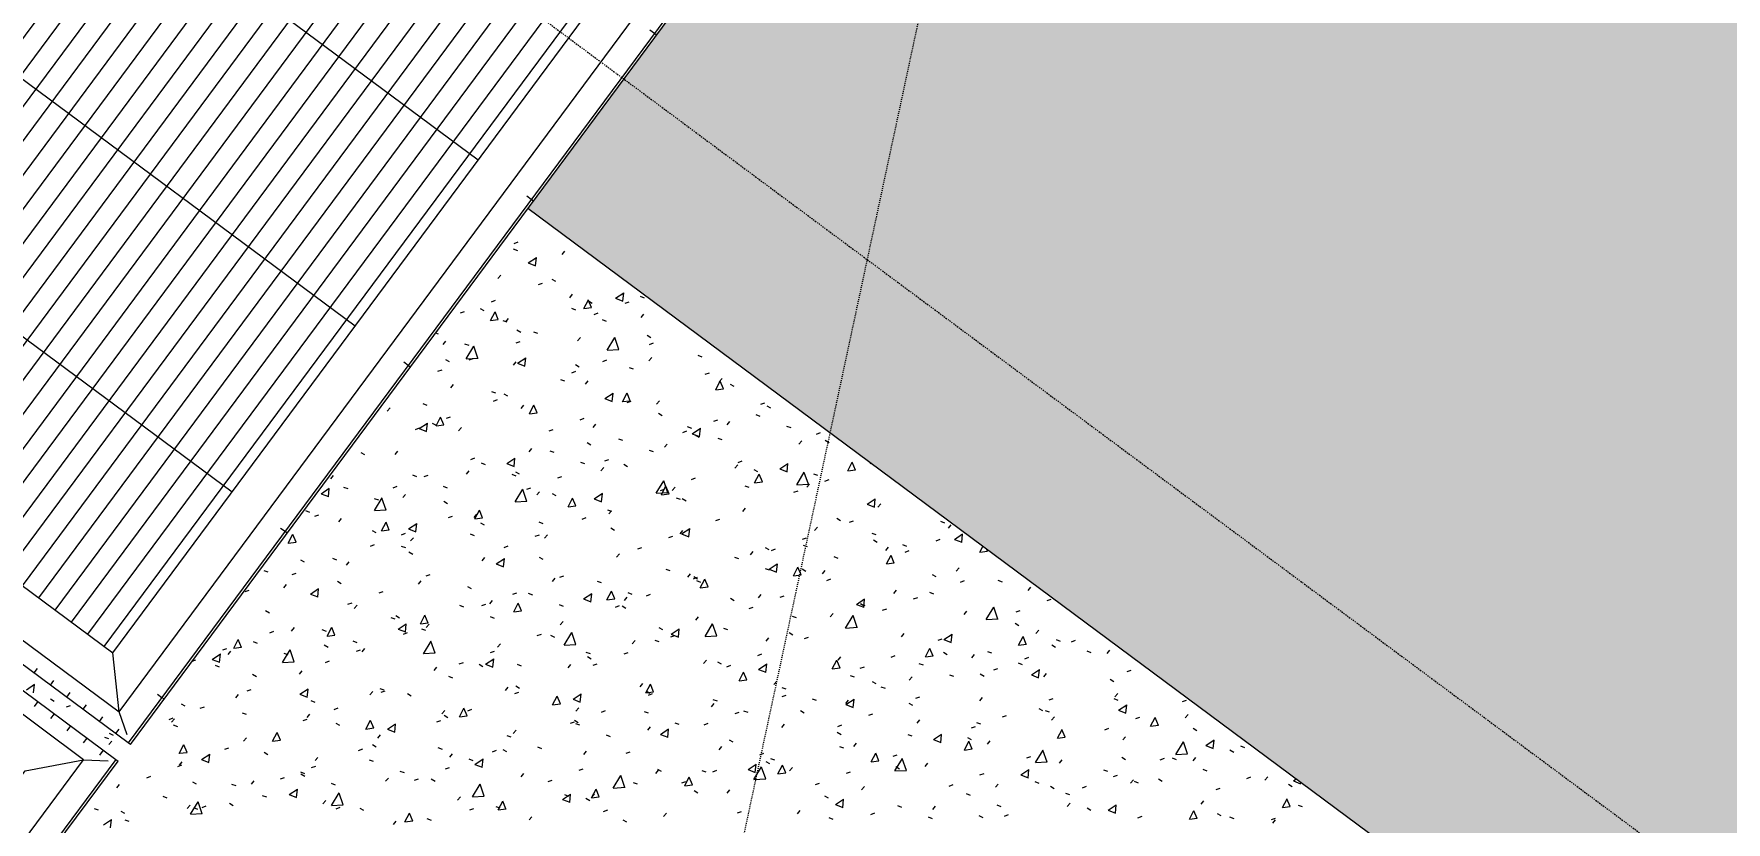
# Model space of a CAD drawing. Header units: centimetres. Extents: x -4512 to 25286, y -2765 to 13485.
# Drawn here: x 21357.7 to 21521.5, y 11044.1 to 11120.4 of the extents above; entities that cross this region are included whole.
import ezdxf

# ---------------------------------------------------------------- set-up
doc = ezdxf.new("R2010")
doc.units = ezdxf.units.CM
doc.linetypes.add('DB_Strichpunkt', pattern=[0.28, 0.15, -0.065, 0, -0.065])
doc.linetypes.add('Verdeckt 0_5', pattern=[0.10584, 0.05292, -0.05292])
for name, color, linetype, lineweight in [('A-ANNO-DIMS', 7, 'Continuous', 5), ('A-ANNO-DIMS-50', 7, 'Continuous', 5), ('A-FLOR', 7, 'Continuous', 9), ('A-FLOR-PATT', 7, 'Continuous', 9), ('Q-SPCQ', 7, 'Continuous', 9), ('S-GRID', 7, 'Continuous', 5)]:
    doc.layers.add(name, color=color, linetype=linetype, lineweight=lineweight)
doc.layers.add('A-DETL', color=251, linetype='Continuous', lineweight=9, true_color=0x4f4f4f)
doc.styles.add('Arial Unicode MS_3', font='ARIALUNI.ttf', dxfattribs={"width": 0.8, "height": 9})
doc.dimstyles.new('M_1_100', dxfattribs={"dimscale": 30.48, "dimtxt": 9.052604, "dimasz": 0.098425, "dimexe": 0.246063, "dimexo": 0.0625, "dimgap": 0.032808, "dimtad": 1, "dimdec": 1, "dimrnd": 0.5, "dimdsep": 46, "dimtxsty": 'Arial Unicode MS_3', "dimblk1": 'OBLIQUE', "dimblk2": 'OBLIQUE', "dimsah": 1, "dimcen": 0.09, "dimazin": 0, "dimtfac": 1, "dimtdec": 4, "dimtix": 1, "dimtmove": 0, "dimatfit": 3, "dimfxl": 0.246063, "dimfxlon": 1, "dimtvp": 1, "dimtolj": 1, "dimtzin": 0, "dimlwd": 13, "dimlwe": 13, "dimarcsym": 2})

# ---------------------------------------------------------------- blocks, each defined once
blk = doc.blocks.new('HNP_M5_Solarpaneel_parametrisch ohne Füße - HNP_Solarpaneel_1134x1762-7903408-DD - FOK AF 300')
at = {"layer": 'Q-SPCQ', "lineweight": 5, "true_color": 0xe0e0e0}
h = blk.add_hatch(dxfattribs=at)
h.set_pattern_fill('FP_2', color=254, style=0, pattern_type=2)
h.set_pattern_definition([(180, (88.1, 113.27), (0, -0.3473), []), (270, (88.1, 113.27), (20, 1e-15), [])])
h.paths.add_polyline_path([(176.2, 113.4), (0, 113.4), (0.03, 113.14), (176.2, 113.14)])
h = blk.add_hatch(dxfattribs=at)
h.set_pattern_fill('FP_3', color=254, style=0, pattern_type=2)
h.set_pattern_definition([(0, (88.1, 56.44), (0, 1.97), []), (90, (88.1, 56.44), (-20, 1e-15), [])])
h.paths.add_polyline_path([(176.2, 113.14), (0, 113.14), (0, -0.26), (176.2, -0.26), (176.2, 112.6)])
h.paths.add_polyline_path([(175.65, 112.6), (175.65, 0.28), (0.55, 0.28), (0.59, 112.6), (175.12, 112.6)])
h.paths.add_polyline_path([(170.09, 106.75), (6.11, 106.75), (6.11, 5.39), (170.09, 5.39), (170.09, 102.11)])
at = {"layer": 'Q-SPCQ', "lineweight": 5}
for p, q in [((176.2, 113.4), (0, 113.4)), ((0, 113.14), (0, 113.4)), ((176.2, 113.4), (0, 113.4)), ((0, -0.26), (0, 113.14)), ((0, 113.14), (176.2, 113.14)), ((176.2, 113.4), (176.2, 113.14)), ((176.2, 113.14), (176.2, -0.26)), ((1.88, 110.65), (0.55, 112.6)), ((175.65, 112.6), (174.32, 110.65)), ((6.11, 106.75), (1.88, 110.65)), ((1.88, 110.65), (1.88, 0.96)), ((174.32, 110.65), (1.88, 110.65)), ((174.32, 110.65), (170.09, 106.75)), ((174.32, 0.96), (174.32, 110.65)), ((170.09, 106.75), (6.11, 106.75)), ((170.09, 5.39), (170.09, 106.75))]:
    blk.add_line(p, q, dxfattribs=at)
blk = doc.blocks.new('FP_53-DD - FOK AF 300')
at = {"layer": 'A-FLOR-PATT', "color": 8, "lineweight": 5, "true_color": 0x787878}
for p, q in [((34727.52, 11099.55), (34727.91, 11099.4)), ((34727.59, 11100.09), (34727.99, 11100.23)), ((34732.24, 11099.02), (34732.5, 11099.34)), ((34728.96, 11098.2), (34729.75, 11098.73)), ((34728.96, 11098.2), (34729.67, 11097.92)), ((34729.67, 11097.91), (34729.75, 11098.72)), ((34726.03, 11096.68), (34726.3, 11097)), ((34729.95, 11096.1), (34730.35, 11096.24)), ((34731.25, 11096.63), (34731.61, 11096.42)), ((34725.41, 11094.45), (34725.81, 11094.59)), ((34732.99, 11094.83), (34733.26, 11095.16)), ((34734.34, 11093.78), (34734.78, 11094.63)), ((34734.34, 11093.78), (34735.09, 11093.88)), ((34735.09, 11093.87), (34734.77, 11094.62)), ((34734.8, 11094.54), (34735.16, 11094.32)), ((34737.42, 11094.8), (34738.21, 11095.32)), ((34737.42, 11094.8), (34738.13, 11094.51)), ((34738.13, 11094.5), (34738.21, 11095.31)), ((34738.35, 11094.3), (34738.74, 11094.44)), ((34739.8, 11094.98), (34740.19, 11094.83)), ((34722.41, 11093.36), (34722.8, 11093.5)), ((34724.32, 11093.8), (34724.68, 11093.58)), ((34725.31, 11092.62), (34725.75, 11093.47)), ((34725.31, 11092.62), (34726.06, 11092.72)), ((34726.06, 11092.71), (34725.75, 11093.46)), ((34726.5, 11092.64), (34726.89, 11092.5)), ((34726.78, 11092.49), (34727.05, 11092.81)), ((34733.15, 11093.81), (34733.54, 11093.67)), ((34735.35, 11093.21), (34735.74, 11093.36)), ((34736.11, 11092.71), (34736.51, 11092.56)), ((34739.89, 11092.92), (34740.15, 11093.24)), ((34719.99, 11091.42), (34720.24, 11091.33)), ((34720.17, 11091.6), (34720.18, 11091.68)), ((34720.72, 11090.32), (34720.99, 11090.64)), ((34727.78, 11090.46), (34728.17, 11090.6)), ((34727.87, 11091.71), (34728.24, 11091.49)), ((34729.46, 11091.54), (34729.86, 11091.39)), ((34733.74, 11090.65), (34734.01, 11090.97)), ((34736.6, 11089.76), (34737.34, 11090.99)), ((34737.73, 11089.82), (34737.33, 11090.97)), ((34740.46, 11091.2), (34740.82, 11090.99)), ((34722.81, 11090.37), (34723.2, 11090.23)), ((34722.97, 11088.93), (34723.71, 11090.16)), ((34722.97, 11088.93), (34724.11, 11089)), ((34723.24, 11088.81), (34723.63, 11088.95)), ((34724.1, 11088.99), (34723.71, 11090.14)), ((34727.92, 11088.49), (34728.72, 11089.02)), ((34728.63, 11088.2), (34728.72, 11089.01)), ((34736.6, 11089.76), (34737.73, 11089.83)), ((34740.64, 11088.73), (34740.91, 11089.05)), ((34740.71, 11090.32), (34741.1, 11090.46)), ((34745.37, 11089.26), (34745.76, 11089.11)), ((34720.23, 11087.72), (34720.63, 11087.86)), ((34720.95, 11088.87), (34721.31, 11088.66)), ((34727.53, 11088.3), (34727.8, 11088.62)), ((34727.92, 11088.49), (34728.63, 11088.21)), ((34733.17, 11087.58), (34733.56, 11087.72)), ((34733.54, 11088.38), (34733.9, 11088.16)), ((34736.17, 11088.67), (34736.56, 11088.81)), ((34738.72, 11088.09), (34739.11, 11087.95)), ((34746.1, 11087.43), (34746.49, 11087.57)), ((34721.47, 11086.13), (34721.74, 11086.45)), ((34725.42, 11085.76), (34725.81, 11085.62)), ((34732.07, 11086.93), (34732.46, 11086.78)), ((34734.49, 11086.46), (34734.76, 11086.78)), ((34747.11, 11085.93), (34747.55, 11086.78)), ((34747.11, 11085.93), (34747.86, 11086.03)), ((34747.45, 11086.71), (34747.72, 11087.03)), ((34747.86, 11086.02), (34747.55, 11086.77)), ((34748.5, 11086.47), (34748.86, 11086.26)), ((34715.32, 11083.86), (34715.59, 11084.18)), ((34718.77, 11084.59), (34719.16, 11084.45)), ((34725.6, 11084.83), (34725.99, 11084.97)), ((34726.61, 11085.54), (34726.97, 11085.33)), ((34728.29, 11084.12), (34728.55, 11084.44)), ((34729.07, 11083.61), (34729.51, 11084.46)), ((34729.82, 11083.7), (34729.5, 11084.45)), ((34736.38, 11085.09), (34737.18, 11085.61)), ((34736.38, 11085.09), (34737.09, 11084.8)), ((34737.09, 11084.79), (34737.18, 11085.6)), ((34738.09, 11084.77), (34738.53, 11085.62)), ((34738.09, 11084.78), (34738.84, 11084.87)), ((34738.84, 11084.86), (34738.53, 11085.61)), ((34738.53, 11084.68), (34738.92, 11084.83)), ((34741.39, 11084.54), (34741.66, 11084.87)), ((34751.46, 11084.53), (34751.85, 11084.67)), ((34752.05, 11084.38), (34752.41, 11084.17)), ((34718.42, 11082.18), (34719.22, 11082.71)), ((34719.13, 11081.89), (34719.22, 11082.7)), ((34719.68, 11082.71), (34720.04, 11082.5)), ((34720.04, 11082.45), (34720.48, 11083.29)), ((34720.04, 11082.45), (34720.79, 11082.54)), ((34720.79, 11082.53), (34720.48, 11083.28)), ((34721.06, 11083.18), (34721.45, 11083.32)), ((34729.07, 11083.61), (34729.82, 11083.71)), ((34733.99, 11083.03), (34734.39, 11083.18)), ((34735.25, 11082.28), (34735.52, 11082.6)), ((34741.57, 11083.65), (34741.93, 11083.44)), ((34746.92, 11082.89), (34747.32, 11083.03)), ((34748.21, 11082.52), (34748.47, 11082.85)), ((34751, 11083.52), (34751.39, 11083.37)), ((34753.97, 11082.41), (34754.36, 11082.27)), ((34718.06, 11082.08), (34718.45, 11082.23)), ((34718.42, 11082.18), (34719.13, 11081.9)), ((34722.22, 11081.95), (34722.49, 11082.27)), ((34730.99, 11081.94), (34731.39, 11082.09)), ((34734.65, 11080.82), (34735.01, 11080.61)), ((34737.71, 11081.19), (34738.1, 11081.05)), ((34743.93, 11081.8), (34744.32, 11081.94)), ((34744.35, 11082.36), (34744.75, 11082.21)), ((34744.84, 11081.68), (34745.64, 11082.21)), ((34744.84, 11081.68), (34745.55, 11081.4)), ((34745.13, 11081.56), (34745.49, 11081.35)), ((34745.55, 11081.39), (34745.64, 11082.2)), ((34747.32, 11081.25), (34747.71, 11081.11)), ((34755.16, 11080.68), (34755.43, 11081)), ((34756.85, 11081.64), (34757.24, 11081.79)), ((34757.71, 11081.05), (34758.07, 11080.84)), ((34712.75, 11079.87), (34713.11, 11079.66)), ((34716.07, 11079.67), (34716.34, 11079.99)), ((34723.42, 11079.19), (34723.81, 11079.33)), ((34726.89, 11078.79), (34727.68, 11079.31)), ((34727.59, 11078.49), (34727.68, 11079.3)), ((34729.04, 11079.93), (34729.31, 11080.25)), ((34731.06, 11080.03), (34731.45, 11079.88)), ((34736.36, 11079.05), (34736.75, 11079.19)), ((34740.67, 11080.09), (34741.06, 11079.94)), ((34742.15, 11080.36), (34742.42, 11080.68)), ((34709.86, 11077.32), (34710.13, 11077.64)), ((34717.75, 11077.69), (34718.14, 11077.54)), ((34718.88, 11077.54), (34719.27, 11077.68)), ((34722.98, 11077.76), (34723.25, 11078.08)), ((34724.4, 11078.86), (34724.8, 11078.71)), ((34726.89, 11078.79), (34727.59, 11078.5)), ((34727.37, 11077.76), (34727.76, 11077.61)), ((34727.72, 11077.99), (34728.08, 11077.78)), ((34731.82, 11077.4), (34732.21, 11077.54)), ((34734.02, 11078.92), (34734.41, 11078.78)), ((34736, 11078.09), (34736.27, 11078.41)), ((34738.2, 11078.73), (34738.56, 11078.52)), ((34748.96, 11078.34), (34749.23, 11078.66)), ((34749.29, 11078.9), (34749.68, 11079.04)), ((34750.79, 11078.23), (34751.15, 11078.01)), ((34750.87, 11076.93), (34751.31, 11077.77)), ((34751.62, 11077.01), (34751.3, 11077.76)), ((34753.3, 11078.27), (34754.09, 11078.8)), ((34753.3, 11078.27), (34754.01, 11077.99)), ((34754.01, 11077.98), (34754.09, 11078.79)), ((34754.94, 11076.73), (34755.68, 11077.95)), ((34756.08, 11076.78), (34755.68, 11077.94)), ((34756.57, 11077.8), (34756.97, 11077.66)), ((34759.88, 11078.08), (34760.32, 11078.93)), ((34759.88, 11078.08), (34760.64, 11078.18)), ((34760.63, 11078.16), (34760.32, 11078.92)), ((34762.06, 11078.76), (34762.11, 11078.82)), ((34708.92, 11075.87), (34709.71, 11076.4)), ((34708.92, 11075.87), (34709.63, 11075.59)), ((34709.63, 11075.58), (34709.71, 11076.39)), ((34711.09, 11076.51), (34711.49, 11076.37)), ((34715.88, 11076.45), (34716.27, 11076.59)), ((34720.72, 11076.59), (34721.11, 11076.44)), ((34727.7, 11075.08), (34728.45, 11076.3)), ((34728.84, 11075.13), (34728.44, 11076.29)), ((34728.82, 11076.31), (34729.21, 11076.45)), ((34729.79, 11075.75), (34730.06, 11076.07)), ((34731.28, 11075.9), (34731.64, 11075.69)), ((34735.35, 11075.38), (34736.14, 11075.91)), ((34736.06, 11075.09), (34736.14, 11075.9)), ((34741.33, 11075.91), (34742.07, 11077.13)), ((34741.33, 11075.91), (34742.46, 11075.98)), ((34741.75, 11076.17), (34742.14, 11076.31)), ((34741.85, 11075.77), (34742.29, 11076.62)), ((34741.85, 11075.77), (34742.6, 11075.87)), ((34742.46, 11075.96), (34742.07, 11077.12)), ((34742.6, 11075.86), (34742.28, 11076.61)), ((34742.9, 11076.18), (34743.17, 11076.5)), ((34744.75, 11077.26), (34745.14, 11077.4)), ((34749.93, 11076.64), (34750.32, 11076.5)), ((34750.87, 11076.93), (34751.62, 11077.02)), ((34754.68, 11076.02), (34755.07, 11076.16)), ((34754.94, 11076.73), (34756.08, 11076.8)), ((34755.92, 11076.49), (34756.19, 11076.81)), ((34757.68, 11077.1), (34758.07, 11077.24)), ((34707.41, 11074.24), (34707.8, 11074.09)), ((34714.06, 11075.41), (34714.46, 11075.27)), ((34714.07, 11074.24), (34714.82, 11075.46)), ((34714.07, 11074.24), (34715.21, 11074.31)), ((34715.21, 11074.29), (34714.81, 11075.45)), ((34716.83, 11075.49), (34717.1, 11075.81)), ((34720.79, 11075.16), (34721.15, 11074.94)), ((34723.8, 11073.44), (34724.24, 11074.29)), ((34724.55, 11073.53), (34724.23, 11074.28)), ((34727.7, 11075.08), (34728.84, 11075.15)), ((34732.82, 11074.61), (34733.26, 11075.45)), ((34732.82, 11074.61), (34733.58, 11074.71)), ((34733.57, 11074.69), (34733.26, 11075.44)), ((34735.35, 11075.38), (34736.06, 11075.1)), ((34736.63, 11074.31), (34737.02, 11074.17)), ((34736.76, 11073.91), (34737.03, 11074.23)), ((34743.28, 11075.48), (34743.67, 11075.33)), ((34743.87, 11075.4), (34744.23, 11075.19)), ((34749.72, 11074.16), (34749.98, 11074.48)), ((34761.76, 11074.86), (34762.55, 11075.39)), ((34761.76, 11074.86), (34762.46, 11074.58)), ((34762.46, 11074.57), (34762.55, 11075.38)), ((34762.81, 11074.57), (34763.08, 11074.89)), ((34708.3, 11073.69), (34708.69, 11073.83)), ((34710.62, 11073.14), (34710.88, 11073.46)), ((34714.77, 11072.27), (34715.21, 11073.12)), ((34715.52, 11072.36), (34715.21, 11073.11)), ((34717.39, 11072.48), (34718.18, 11073)), ((34718.1, 11072.18), (34718.18, 11072.99)), ((34721.25, 11073.56), (34721.64, 11073.7)), ((34723.73, 11073.58), (34724, 11073.9)), ((34723.8, 11073.44), (34724.55, 11073.54)), ((34724.35, 11073.07), (34724.71, 11072.86)), ((34729.98, 11073.15), (34730.37, 11073)), ((34734.18, 11073.42), (34734.58, 11073.56)), ((34736.94, 11072.57), (34737.3, 11072.36)), ((34747.11, 11073.27), (34747.51, 11073.42)), ((34756.67, 11072.31), (34756.94, 11072.63)), ((34758.82, 11073.5), (34759.18, 11073.29)), ((34760.04, 11073.12), (34760.43, 11073.26)), ((34768.85, 11073.22), (34769.24, 11073.07)), ((34769.62, 11072.55), (34769.89, 11072.87)), ((34705.74, 11071.1), (34706.18, 11071.95)), ((34705.74, 11071.1), (34706.49, 11071.2)), ((34706.49, 11071.19), (34706.17, 11071.94)), ((34713.7, 11070.81), (34714.09, 11070.96)), ((34713.86, 11072.32), (34714.22, 11072.11)), ((34714.77, 11072.27), (34715.52, 11072.37)), ((34716.7, 11071.91), (34717.1, 11072.05)), ((34717.39, 11072.48), (34718.1, 11072.2)), ((34717.58, 11071.3), (34717.85, 11071.62)), ((34723.33, 11071.98), (34723.72, 11071.83)), ((34729.64, 11071.77), (34730.04, 11071.91)), ((34730.55, 11071.56), (34730.82, 11071.88)), ((34742.58, 11071.63), (34742.97, 11071.77)), ((34743.66, 11071.99), (34743.93, 11072.31)), ((34743.81, 11071.98), (34744.61, 11072.51)), ((34743.81, 11071.98), (34744.52, 11071.7)), ((34744.52, 11071.69), (34744.61, 11072.5)), ((34755.51, 11071.48), (34755.9, 11071.62)), ((34762.21, 11072.06), (34762.6, 11071.92)), ((34762.38, 11071.41), (34762.74, 11071.2)), ((34765.17, 11070.96), (34765.56, 11070.81)), ((34768.43, 11071.32), (34768.82, 11071.46)), ((34770.21, 11071.45), (34771, 11071.98)), ((34770.21, 11071.45), (34770.92, 11071.17)), ((34770.92, 11071.16), (34771, 11071.96)), ((34706.93, 11069.48), (34707.29, 11069.27)), ((34710.02, 11069.63), (34710.41, 11069.49)), ((34711.37, 11068.95), (34711.64, 11069.27)), ((34716.67, 11070.81), (34717.07, 11070.66)), ((34717.42, 11070.24), (34717.78, 11070.02)), ((34724.49, 11069.39), (34724.76, 11069.71)), ((34725.86, 11069.08), (34726.65, 11069.61)), ((34726.56, 11068.79), (34726.65, 11069.6)), ((34726.64, 11070.68), (34727.03, 11070.82)), ((34730.02, 11069.74), (34730.38, 11069.53)), ((34737.51, 11069.72), (34737.78, 11070.05)), ((34739.58, 11070.54), (34739.97, 11070.68)), ((34748.92, 11069.75), (34749.31, 11069.6)), ((34750.47, 11069.97), (34750.74, 11070.29)), ((34751.9, 11070.68), (34752.26, 11070.46)), ((34752.51, 11070.39), (34752.9, 11070.53)), ((34755.56, 11070.91), (34755.95, 11070.76)), ((34758.53, 11069.8), (34758.92, 11069.65)), ((34763.57, 11070.39), (34763.84, 11070.71)), ((34763.64, 11069.08), (34764.08, 11069.92)), ((34764.39, 11069.16), (34764.08, 11069.91)), ((34765.43, 11070.23), (34765.82, 11070.37)), ((34772.66, 11070.22), (34772.94, 11070.78)), ((34772.66, 11070.23), (34773.41, 11070.32)), ((34773.4, 11070.31), (34773.33, 11070.49)), ((34703.36, 11068.46), (34703.75, 11068.31)), ((34706.12, 11068.05), (34706.52, 11068.2)), ((34719.07, 11067.93), (34719.46, 11068.07)), ((34725.86, 11069.08), (34726.56, 11068.8)), ((34731.31, 11067.38), (34731.57, 11067.7)), ((34732.01, 11067.79), (34732.4, 11067.93)), ((34742.27, 11068.58), (34742.66, 11068.44)), ((34744.41, 11067.81), (34744.68, 11068.13)), ((34744.94, 11067.65), (34745.33, 11067.79)), ((34744.98, 11067.85), (34745.34, 11067.64)), ((34751.88, 11068.64), (34752.28, 11068.5)), ((34752.27, 11068.58), (34753.06, 11069.1)), ((34752.27, 11068.58), (34752.98, 11068.29)), ((34752.98, 11068.28), (34753.07, 11069.09)), ((34754.63, 11067.92), (34755.06, 11068.77)), ((34754.63, 11067.93), (34755.38, 11068.02)), ((34755.38, 11068.01), (34755.06, 11068.76)), ((34755.46, 11068.59), (34755.82, 11068.38)), ((34757.43, 11068.13), (34757.7, 11068.45)), ((34757.87, 11067.49), (34758.26, 11067.64)), ((34763.64, 11069.08), (34764.39, 11069.17)), ((34768.04, 11068.07), (34768.4, 11067.86)), ((34770.38, 11068.37), (34770.65, 11068.69)), ((34701.58, 11066.4), (34701.97, 11066.54)), ((34705.3, 11066.78), (34705.57, 11067.1)), ((34707.89, 11066.17), (34708.68, 11066.69)), ((34707.89, 11066.17), (34708.59, 11065.89)), ((34708.59, 11065.87), (34708.68, 11066.68)), ((34710.49, 11067.4), (34710.85, 11067.19)), ((34714.53, 11066.27), (34714.92, 11066.42)), ((34718.34, 11067.12), (34718.61, 11067.44)), ((34723.09, 11066.91), (34723.45, 11066.7)), ((34727.47, 11066.14), (34727.86, 11066.28)), ((34728.97, 11066.25), (34729.36, 11066.1)), ((34734.32, 11065.69), (34735.11, 11066.21)), ((34735.03, 11065.39), (34735.11, 11066.2)), ((34735.62, 11067.42), (34736.01, 11067.27)), ((34736.58, 11065.61), (34737.02, 11066.45)), ((34737.33, 11065.69), (34737.02, 11066.44)), ((34738.59, 11066.31), (34738.98, 11066.17)), ((34740.41, 11066), (34740.8, 11066.14)), ((34745.24, 11067.48), (34745.63, 11067.33)), ((34745.61, 11066.77), (34746.04, 11067.61)), ((34745.61, 11066.77), (34746.36, 11066.87)), ((34746.36, 11066.85), (34746.04, 11067.6)), ((34751.23, 11065.79), (34751.5, 11066.11)), ((34764.33, 11066.21), (34764.59, 11066.53)), ((34767.78, 11066.35), (34768.17, 11066.2)), ((34770.79, 11067.33), (34771.18, 11067.47)), ((34774.42, 11067.5), (34774.82, 11067.36)), ((34777.33, 11066.52), (34777.6, 11066.84)), ((34703.55, 11064.56), (34703.92, 11064.35)), ((34711.52, 11065.18), (34711.92, 11065.32)), ((34712.13, 11064.77), (34712.4, 11065.09)), ((34722.32, 11065.08), (34722.71, 11064.93)), ((34724.47, 11065.05), (34724.86, 11065.19)), ((34725.24, 11065.21), (34725.51, 11065.53)), ((34727.56, 11064.44), (34728, 11065.29)), ((34727.56, 11064.45), (34728.31, 11064.54)), ((34728.31, 11064.53), (34728, 11065.28)), ((34731.94, 11065.15), (34732.33, 11065)), ((34734.32, 11065.69), (34735.03, 11065.4)), ((34736.58, 11065.61), (34737.34, 11065.71)), ((34737.41, 11064.91), (34737.8, 11065.05)), ((34738.06, 11065.03), (34738.42, 11064.81)), ((34738.27, 11065.54), (34738.54, 11065.86)), ((34748.54, 11065.76), (34748.9, 11065.55)), ((34750.34, 11064.76), (34750.73, 11064.9)), ((34753.34, 11065.85), (34753.73, 11065.99)), ((34760.73, 11065.17), (34761.52, 11065.69)), ((34760.73, 11065.17), (34761.44, 11064.89)), ((34761.12, 11065.26), (34761.48, 11065.04)), ((34761.14, 11065.19), (34761.53, 11065.05)), ((34761.44, 11064.88), (34761.52, 11065.68)), ((34763.26, 11064.61), (34763.65, 11064.75)), ((34766.26, 11065.69), (34766.65, 11065.83)), ((34771.14, 11064.19), (34771.4, 11064.51)), ((34773.29, 11063.69), (34774.03, 11064.91)), ((34774.42, 11063.75), (34774.03, 11064.9)), ((34776.18, 11064.45), (34776.57, 11064.59)), ((34779.18, 11065.53), (34779.57, 11065.67)), ((34706.06, 11062.59), (34706.33, 11062.92)), ((34709, 11062.73), (34709.4, 11062.59)), ((34709.5, 11062.1), (34709.94, 11062.95)), ((34710.25, 11062.19), (34709.94, 11062.94)), ((34715.66, 11063.91), (34716.05, 11063.76)), ((34716.16, 11064.08), (34716.52, 11063.87)), ((34716.36, 11062.78), (34717.15, 11063.3)), ((34716.36, 11062.78), (34717.07, 11062.5)), ((34717.07, 11062.48), (34717.15, 11063.29)), ((34718.53, 11063.27), (34718.97, 11064.12)), ((34718.53, 11063.28), (34719.28, 11063.37)), ((34718.63, 11062.81), (34719.02, 11062.66)), ((34719.28, 11063.36), (34718.97, 11064.11)), ((34719.1, 11062.94), (34719.36, 11063.26)), ((34725.28, 11063.98), (34725.68, 11063.83)), ((34732.06, 11063.2), (34732.33, 11063.52)), ((34741.61, 11062.94), (34741.97, 11062.73)), ((34742.79, 11062.29), (34743.58, 11062.81)), ((34743.49, 11061.99), (34743.58, 11062.8)), ((34745.17, 11063.63), (34745.44, 11063.95)), ((34746.07, 11062.06), (34746.81, 11063.28)), ((34747.2, 11062.12), (34746.8, 11063.27)), ((34747.85, 11062.87), (34748.24, 11062.73)), ((34754.49, 11064.03), (34754.89, 11063.89)), ((34758.19, 11063.95), (34758.46, 11064.27)), ((34759.68, 11062.88), (34760.42, 11064.1)), ((34759.68, 11062.88), (34760.82, 11062.95)), ((34760.81, 11062.94), (34760.42, 11064.09)), ((34773.29, 11063.69), (34774.43, 11063.76)), ((34776.07, 11063.34), (34776.43, 11063.13)), ((34700.46, 11060.93), (34700.9, 11061.77)), ((34701.22, 11061.01), (34700.9, 11061.76)), ((34702.35, 11061.56), (34702.74, 11061.41)), ((34703.95, 11062.42), (34704.34, 11062.56)), ((34709.23, 11061.24), (34709.59, 11061.03)), ((34709.5, 11062.1), (34710.25, 11062.2)), ((34711.98, 11061.64), (34712.37, 11061.49)), ((34716.89, 11062.29), (34717.29, 11062.44)), ((34718.82, 11060.39), (34719.56, 11061.62)), ((34719.95, 11060.45), (34719.55, 11061.6)), ((34726, 11061.03), (34726.27, 11061.35)), ((34729.84, 11062.16), (34730.23, 11062.3)), ((34731.13, 11062.2), (34731.49, 11061.99)), ((34732.44, 11061.23), (34733.18, 11062.46)), ((34732.44, 11061.23), (34733.58, 11061.3)), ((34733.58, 11061.29), (34733.18, 11062.44)), ((34739.03, 11061.36), (34739.3, 11061.68)), ((34741.2, 11061.71), (34741.59, 11061.56)), ((34742.77, 11062.02), (34743.16, 11062.16)), ((34742.79, 11062.29), (34743.49, 11062)), ((34746.07, 11062.06), (34747.2, 11062.13)), ((34751.99, 11061.61), (34752.25, 11061.93)), ((34754.2, 11062.44), (34754.56, 11062.22)), ((34755.7, 11061.87), (34756.09, 11062.01)), ((34765.08, 11062.03), (34765.35, 11062.35)), ((34768.62, 11061.71), (34769.02, 11061.85)), ((34769.19, 11061.76), (34769.98, 11062.29)), ((34769.19, 11061.76), (34769.9, 11061.48)), ((34769.9, 11061.47), (34769.98, 11062.27)), ((34776.42, 11061.22), (34776.85, 11062.07)), ((34776.42, 11061.23), (34777.17, 11061.32)), ((34777.16, 11061.31), (34776.85, 11062.06)), ((34778.09, 11062.34), (34778.36, 11062.66)), ((34779.62, 11061.25), (34779.98, 11061.04)), ((34780.06, 11061.77), (34780.45, 11061.62)), ((34781.54, 11061.55), (34781.93, 11061.69)), ((34696.44, 11059.68), (34696.79, 11059.81)), ((34698.38, 11059.85), (34699.18, 11060.38)), ((34698.38, 11059.85), (34699.09, 11059.57)), ((34699.09, 11059.56), (34699.18, 11060.37)), ((34699.4, 11060.76), (34699.8, 11060.91)), ((34699.91, 11060.31), (34700.18, 11060.64)), ((34700.46, 11060.93), (34701.22, 11061.03)), ((34705.18, 11059.55), (34705.92, 11060.77)), ((34705.18, 11059.55), (34706.32, 11059.62)), ((34705.32, 11060.46), (34705.71, 11060.31)), ((34706.31, 11059.6), (34705.92, 11060.76)), ((34709.35, 11059.55), (34709.74, 11059.69)), ((34712.35, 11060.64), (34712.74, 11060.78)), ((34712.88, 11060.59), (34713.15, 11060.91)), ((34718.82, 11060.4), (34719.95, 11060.47)), ((34722.29, 11059.42), (34722.69, 11059.56)), ((34724.83, 11059.39), (34725.62, 11059.91)), ((34725.3, 11060.51), (34725.69, 11060.65)), ((34725.53, 11059.09), (34725.62, 11059.9)), ((34734.55, 11060.54), (34734.94, 11060.4)), ((34734.69, 11060.11), (34735.05, 11059.9)), ((34738.23, 11060.37), (34738.63, 11060.51)), ((34745.93, 11059.45), (34746.2, 11059.77)), ((34747.28, 11059.61), (34747.64, 11059.4)), ((34751.17, 11060.22), (34751.56, 11060.37)), ((34758.39, 11058.93), (34758.83, 11059.77)), ((34759.14, 11059.01), (34758.82, 11059.76)), ((34758.95, 11059.77), (34759.21, 11060.09)), ((34764.09, 11060.07), (34764.48, 11060.21)), ((34766.77, 11059.46), (34767.17, 11059.31)), ((34767.4, 11060.08), (34767.84, 11060.92)), ((34767.4, 11060.08), (34768.15, 11060.18)), ((34768.15, 11060.16), (34767.84, 11060.91)), ((34769.16, 11060.53), (34769.52, 11060.32)), ((34771.89, 11060.01), (34772.16, 11060.33)), ((34773.42, 11060.61), (34773.81, 11060.47)), ((34776.38, 11059.51), (34776.77, 11059.36)), ((34777.01, 11059.91), (34777.4, 11060.05)), ((34783.02, 11060.66), (34783.41, 11060.51)), ((34784.98, 11060.41), (34785.25, 11060.73)), ((34698.66, 11059.28), (34699.05, 11059.14)), ((34702.29, 11058.4), (34702.65, 11058.19)), ((34706.82, 11058.41), (34707.09, 11058.73)), ((34719.85, 11058.76), (34720.12, 11059.08)), ((34721.24, 11058.21), (34721.64, 11058.06)), ((34724.2, 11059.37), (34724.57, 11059.15)), ((34724.83, 11059.39), (34725.53, 11059.1)), ((34727.9, 11059.38), (34728.29, 11059.23)), ((34732.82, 11059.02), (34733.09, 11059.34)), ((34735.23, 11059.28), (34735.63, 11059.42)), ((34748.17, 11059.14), (34748.56, 11059.28)), ((34749.37, 11057.77), (34749.81, 11058.62)), ((34749.37, 11057.77), (34750.12, 11057.87)), ((34750.12, 11057.86), (34749.81, 11058.61)), ((34751.25, 11058.88), (34752.04, 11059.41)), ((34751.25, 11058.88), (34751.95, 11058.6)), ((34751.96, 11058.59), (34752.04, 11059.4)), ((34758.39, 11058.93), (34759.14, 11059.02)), ((34760.13, 11058.3), (34760.52, 11058.16)), ((34761.09, 11058.99), (34761.49, 11059.13)), ((34765.84, 11057.85), (34766.11, 11058.17)), ((34769.74, 11058.35), (34770.13, 11058.21)), ((34772.71, 11058.44), (34773.07, 11058.23)), ((34774.02, 11058.82), (34774.41, 11058.97)), ((34777.65, 11058.35), (34778.44, 11058.87)), ((34777.65, 11058.35), (34778.35, 11058.07)), ((34778.35, 11058.06), (34778.44, 11058.86)), ((34778.85, 11058.16), (34779.12, 11058.48)), ((34785.28, 11057.92), (34785.64, 11057.71)), ((34786.93, 11058.66), (34787.32, 11058.8)), ((34680.4, 11056.91), (34681.19, 11057.44)), ((34681.1, 11056.62), (34681.19, 11057.43)), ((34700.67, 11056.13), (34700.93, 11056.45)), ((34701.77, 11056.79), (34702.16, 11056.93)), ((34706.86, 11056.47), (34707.65, 11056.99)), ((34706.86, 11056.47), (34707.56, 11056.19)), ((34707.56, 11056.17), (34707.65, 11056.98)), ((34713.64, 11056.41), (34713.91, 11056.73)), ((34714.59, 11057.03), (34714.98, 11056.89)), ((34714.72, 11056.66), (34715.11, 11056.81)), ((34717.27, 11056.53), (34717.64, 11056.32)), ((34726.76, 11056.85), (34727.03, 11057.17)), ((34727.66, 11056.53), (34728.06, 11056.67)), ((34727.76, 11057.28), (34728.12, 11057.07)), ((34731.32, 11055.45), (34731.76, 11056.3)), ((34732.07, 11055.54), (34731.76, 11056.28)), ((34733.3, 11055.99), (34734.09, 11056.52)), ((34734, 11055.7), (34734.09, 11056.5)), ((34739.78, 11057.18), (34740.05, 11057.5)), ((34740.35, 11056.61), (34740.79, 11057.46)), ((34740.35, 11056.61), (34741.1, 11056.71)), ((34740.36, 11056.79), (34740.72, 11056.58)), ((34740.6, 11056.39), (34740.99, 11056.53)), ((34741.1, 11056.7), (34740.78, 11057.45)), ((34752.74, 11057.43), (34753.01, 11057.75)), ((34753.49, 11057.14), (34753.88, 11057)), ((34753.53, 11056.25), (34753.92, 11056.39)), ((34762.24, 11057.71), (34762.6, 11057.5)), ((34763.1, 11057.2), (34763.49, 11057.05)), ((34766.46, 11056.09), (34766.85, 11056.23)), ((34785.74, 11056.23), (34786.01, 11056.55)), ((34682.74, 11056.03), (34683.1, 11055.82)), ((34684.27, 11055.24), (34684.66, 11055.39)), ((34695.36, 11055.56), (34695.72, 11055.35)), ((34697.23, 11055.13), (34697.62, 11055.27)), ((34701.27, 11054.68), (34701.67, 11054.54)), ((34707.58, 11054.23), (34707.84, 11054.55)), ((34707.93, 11055.86), (34708.32, 11055.71)), ((34710.18, 11055.01), (34710.57, 11055.15)), ((34720.61, 11054.58), (34720.88, 11054.9)), ((34722.3, 11054.28), (34722.73, 11055.13)), ((34723.05, 11054.37), (34722.73, 11055.12)), ((34723.12, 11054.88), (34723.52, 11055.02)), ((34731.32, 11055.45), (34732.07, 11055.55)), ((34733.3, 11055.99), (34734, 11055.71)), ((34733.58, 11054.84), (34733.85, 11055.16)), ((34736.06, 11054.75), (34736.45, 11054.89)), ((34740.19, 11054.82), (34740.58, 11054.67)), ((34746.69, 11055.27), (34746.96, 11055.59)), ((34746.84, 11055.98), (34747.23, 11055.83)), ((34749, 11054.6), (34749.39, 11054.74)), ((34749.81, 11054.88), (34750.2, 11054.73)), ((34755.32, 11054.89), (34755.68, 11054.68)), ((34756.45, 11056.04), (34756.84, 11055.89)), ((34759.7, 11055.59), (34759.97, 11055.91)), ((34759.71, 11055.48), (34760.5, 11056)), ((34759.71, 11055.48), (34760.42, 11055.2)), ((34760.42, 11055.19), (34760.5, 11055.99)), ((34761.92, 11054.45), (34762.32, 11054.59)), ((34765.79, 11055.62), (34766.15, 11055.41)), ((34772.65, 11055.83), (34772.92, 11056.15)), ((34778.37, 11055.11), (34778.73, 11054.89)), ((34778.99, 11054.9), (34779.38, 11054.76)), ((34779.38, 11055.93), (34779.77, 11056.07)), ((34785.63, 11056.05), (34786.02, 11055.91)), ((34786.1, 11054.94), (34786.89, 11055.46)), ((34786.1, 11054.94), (34786.81, 11054.65)), ((34786.81, 11054.64), (34786.89, 11055.45)), ((34792.29, 11055.76), (34792.68, 11055.9)), ((34694.22, 11054.03), (34694.61, 11054.18)), ((34694.45, 11053.78), (34694.72, 11054.1)), ((34694.61, 11053.5), (34695.01, 11053.36)), ((34707.17, 11053.92), (34707.57, 11054.06)), ((34710.34, 11053.69), (34710.7, 11053.48)), ((34713.26, 11053.11), (34713.7, 11053.96)), ((34713.26, 11053.11), (34714.02, 11053.21)), ((34714.02, 11053.2), (34713.7, 11053.95)), ((34715.33, 11053.08), (34716.12, 11053.61)), ((34715.33, 11053.08), (34716.04, 11052.8)), ((34716.04, 11052.79), (34716.12, 11053.59)), ((34720.12, 11053.79), (34720.51, 11053.93)), ((34720.83, 11054.45), (34721.19, 11054.24)), ((34722.3, 11054.28), (34723.05, 11054.38)), ((34727.52, 11052.67), (34727.79, 11052.99)), ((34733.06, 11053.66), (34733.45, 11053.8)), ((34733.43, 11053.96), (34733.79, 11053.75)), ((34733.54, 11053.65), (34733.93, 11053.5)), ((34740.54, 11053), (34740.81, 11053.32)), ((34741.76, 11052.59), (34742.55, 11053.12)), ((34742.47, 11052.3), (34742.55, 11053.11)), ((34743.16, 11053.71), (34743.55, 11053.57)), ((34746, 11053.51), (34746.39, 11053.66)), ((34753.5, 11053.25), (34753.77, 11053.57)), ((34758.93, 11053.36), (34759.32, 11053.51)), ((34766.6, 11053.67), (34766.87, 11053.99)), ((34771.85, 11053.21), (34772.24, 11053.35)), ((34772.35, 11053.75), (34772.74, 11053.6)), ((34774.85, 11054.29), (34775.24, 11054.43)), ((34779.61, 11053.98), (34779.88, 11054.3)), ((34780.18, 11052.23), (34780.62, 11053.07)), ((34780.93, 11052.31), (34780.61, 11053.06)), ((34784.77, 11053.04), (34785.16, 11053.18)), ((34787.76, 11054.12), (34788.15, 11054.26)), ((34789.19, 11053.37), (34789.62, 11054.22)), ((34789.19, 11053.37), (34789.94, 11053.47)), ((34789.94, 11053.46), (34789.62, 11054.21)), ((34792.55, 11054.2), (34792.82, 11054.52)), ((34793.32, 11053.19), (34793.68, 11052.97)), ((34687.95, 11052.32), (34688.34, 11052.18)), ((34688.38, 11051.6), (34688.65, 11051.92)), ((34688.42, 11052.71), (34688.78, 11052.5)), ((34695.19, 11050.75), (34695.63, 11051.6)), ((34695.95, 11050.84), (34695.63, 11051.59)), ((34699.6, 11051.16), (34699.99, 11051.3)), ((34701.42, 11051.95), (34701.69, 11052.27)), ((34704.23, 11051.93), (34704.67, 11052.78)), ((34704.23, 11051.94), (34704.98, 11052.03)), ((34704.98, 11052.02), (34704.67, 11052.77)), ((34713.9, 11051.61), (34714.26, 11051.4)), ((34714.4, 11052.23), (34714.67, 11052.55)), ((34720.23, 11051.31), (34720.63, 11051.17)), ((34726.89, 11052.48), (34727.28, 11052.34)), ((34729.86, 11051.38), (34730.25, 11051.24)), ((34736.51, 11052.55), (34736.9, 11052.4)), ((34741.76, 11052.59), (34742.47, 11052.31)), ((34747.45, 11051.09), (34747.71, 11051.41)), ((34748.4, 11052.07), (34748.76, 11051.86)), ((34758.87, 11052.8), (34759.24, 11052.59)), ((34759.07, 11051.43), (34759.46, 11051.29)), ((34760.46, 11051.41), (34760.73, 11051.73)), ((34765.71, 11052.59), (34766.1, 11052.45)), ((34768.17, 11052.08), (34768.96, 11052.6)), ((34768.17, 11052.08), (34768.88, 11051.79)), ((34768.88, 11051.78), (34768.96, 11052.59)), ((34771.17, 11051.08), (34771.6, 11051.93)), ((34771.46, 11052.29), (34771.82, 11052.08)), ((34771.92, 11051.17), (34771.6, 11051.92)), ((34773.41, 11051.65), (34773.68, 11051.97)), ((34780.18, 11052.23), (34780.93, 11052.33)), ((34786.5, 11052.05), (34786.77, 11052.37)), ((34791.64, 11050.66), (34792.38, 11051.88)), ((34792.77, 11050.71), (34792.37, 11051.86)), ((34794.55, 11051.52), (34795.34, 11052.05)), ((34794.55, 11051.52), (34795.26, 11051.24)), ((34795.26, 11051.23), (34795.34, 11052.03)), ((34797.9, 11051.47), (34798.29, 11051.32)), ((34695.05, 11049.5), (34695.44, 11049.64)), ((34695.19, 11050.76), (34695.95, 11050.85)), ((34695.21, 11049.6), (34695.48, 11049.92)), ((34697.35, 11050.15), (34698.15, 11050.68)), ((34697.35, 11050.15), (34698.06, 11049.87)), ((34698.06, 11049.86), (34698.15, 11050.67)), ((34703.41, 11050.86), (34703.77, 11050.64)), ((34708.33, 11050.05), (34708.6, 11050.37)), ((34712.55, 11051.03), (34712.94, 11051.18)), ((34713.58, 11050.14), (34713.97, 11049.99)), ((34721.37, 11050.4), (34721.64, 11050.72)), ((34723.2, 11050.21), (34723.6, 11050.07)), ((34723.8, 11049.69), (34724.59, 11050.22)), ((34723.8, 11049.69), (34724.51, 11049.41)), ((34724.51, 11049.4), (34724.59, 11050.21)), ((34725.49, 11050.9), (34725.88, 11051.05)), ((34726.5, 11051.13), (34726.87, 11050.92)), ((34734.34, 11050.66), (34734.61, 11050.98)), ((34738.43, 11050.77), (34738.82, 11050.91)), ((34750.23, 11049.2), (34751.02, 11049.72)), ((34750.93, 11048.9), (34751.02, 11049.71)), ((34751.36, 11050.62), (34751.76, 11050.76)), ((34751.95, 11049.98), (34752.32, 11049.77)), ((34752.42, 11050.27), (34752.81, 11050.13)), ((34753.13, 11048.78), (34753.57, 11049.62)), ((34762.15, 11049.93), (34762.59, 11050.78)), ((34762.15, 11049.93), (34762.9, 11050.03)), ((34762.9, 11050.02), (34762.59, 11050.77)), ((34764.29, 11050.47), (34764.68, 11050.61)), ((34764.43, 11049.05), (34765.17, 11050.27)), ((34765.56, 11049.1), (34765.16, 11050.25)), ((34767.36, 11049.49), (34767.63, 11049.81)), ((34771.17, 11051.08), (34771.92, 11051.18)), ((34777.21, 11050.31), (34777.6, 11050.45)), ((34778.04, 11049.86), (34778.78, 11051.08)), ((34778.04, 11049.86), (34779.17, 11049.92)), ((34779.17, 11049.91), (34778.77, 11051.06)), ((34780.37, 11049.8), (34780.64, 11050.12)), ((34786.41, 11050.38), (34786.77, 11050.16)), ((34790.13, 11050.14), (34790.52, 11050.28)), ((34791.27, 11050.32), (34791.66, 11050.17)), ((34791.64, 11050.66), (34792.77, 11050.72)), ((34793.31, 11050.03), (34793.58, 11050.35)), ((34796.87, 11051.09), (34797.23, 11050.88)), ((34692.05, 11048.4), (34692.44, 11048.55)), ((34696.48, 11048.01), (34696.84, 11047.8)), ((34702.18, 11047.77), (34702.45, 11048.1)), ((34705, 11048.29), (34705.39, 11048.43)), ((34706.92, 11048.96), (34707.31, 11048.82)), ((34706.97, 11048.78), (34707.33, 11048.56)), ((34708, 11049.38), (34708.4, 11049.52)), ((34715.16, 11048.05), (34715.43, 11048.37)), ((34716.55, 11049.04), (34716.94, 11048.89)), ((34717.95, 11048.16), (34718.34, 11048.3)), ((34719.58, 11048.3), (34719.94, 11048.08)), ((34720.95, 11049.25), (34721.34, 11049.4)), ((34728.28, 11048.49), (34728.54, 11048.81)), ((34730.89, 11048.03), (34731.28, 11048.17)), ((34733.89, 11049.12), (34734.28, 11049.26)), ((34737.19, 11047.4), (34737.93, 11048.62)), ((34738.32, 11047.45), (34737.93, 11048.61)), ((34741.3, 11048.82), (34741.57, 11049.14)), ((34741.48, 11049.24), (34741.84, 11049.03)), ((34743.83, 11047.89), (34744.22, 11048.03)), ((34744.11, 11047.62), (34744.55, 11048.47)), ((34744.86, 11047.71), (34744.55, 11048.46)), ((34745.77, 11049.11), (34746.16, 11048.97)), ((34746.83, 11048.98), (34747.22, 11049.12)), ((34750.23, 11049.2), (34750.93, 11048.91)), ((34750.81, 11048.23), (34751.55, 11049.45)), ((34750.81, 11048.23), (34751.95, 11048.3)), ((34751.95, 11048.28), (34751.55, 11049.43)), ((34753.13, 11048.78), (34753.89, 11048.88)), ((34753.88, 11048.86), (34753.57, 11049.61)), ((34754.26, 11049.07), (34754.53, 11049.39)), ((34759.76, 11048.83), (34760.15, 11048.97)), ((34764.43, 11049.05), (34765.56, 11049.11)), ((34764.54, 11049.48), (34764.9, 11049.26)), ((34772.68, 11048.67), (34773.07, 11048.81)), ((34776.63, 11048.67), (34777.42, 11049.19)), ((34776.63, 11048.67), (34777.33, 11048.38)), ((34777.33, 11048.37), (34777.42, 11049.18)), ((34777.99, 11048.02), (34778.38, 11047.87)), ((34784.63, 11049.17), (34785.02, 11049.02)), ((34785.6, 11048.51), (34785.99, 11048.65)), ((34787.26, 11047.88), (34787.53, 11048.2)), ((34787.59, 11048.06), (34787.99, 11047.92)), ((34789.96, 11048.29), (34790.32, 11048.07)), ((34794.23, 11049.21), (34794.62, 11049.06)), ((34798.51, 11048.33), (34798.9, 11048.47)), ((34800.26, 11048.17), (34800.53, 11048.49)), ((34803.01, 11048.11), (34803.27, 11048.28)), ((34803.01, 11048.11), (34803.71, 11047.82)), ((34689.14, 11047.42), (34689.41, 11047.74)), ((34693.6, 11046.6), (34693.99, 11046.46)), ((34700.26, 11047.78), (34700.65, 11047.64)), ((34703.23, 11046.69), (34703.63, 11046.54)), ((34705.83, 11046.77), (34706.62, 11047.3)), ((34705.83, 11046.77), (34706.54, 11046.49)), ((34706.54, 11046.48), (34706.62, 11047.29)), ((34709.89, 11047.86), (34710.28, 11047.72)), ((34709.93, 11045.71), (34710.67, 11046.94)), ((34711.06, 11045.77), (34710.67, 11046.92)), ((34722.13, 11046.22), (34722.4, 11046.54)), ((34723.56, 11046.56), (34724.3, 11047.78)), ((34723.56, 11046.56), (34724.7, 11046.63)), ((34724.7, 11046.62), (34724.3, 11047.77)), ((34732.27, 11046.3), (34733.06, 11046.82)), ((34732.47, 11046.78), (34732.86, 11046.63)), ((34732.98, 11046.01), (34733.06, 11046.81)), ((34734.55, 11046.42), (34734.91, 11046.21)), ((34735.09, 11046.46), (34735.53, 11047.3)), ((34735.09, 11046.46), (34735.84, 11046.56)), ((34735.1, 11046.48), (34735.37, 11046.8)), ((34735.84, 11046.54), (34735.53, 11047.29)), ((34737.19, 11047.4), (34738.33, 11047.47)), ((34739.12, 11047.95), (34739.51, 11047.8)), ((34744.11, 11047.62), (34744.87, 11047.72)), ((34745.03, 11047.16), (34745.39, 11046.95)), ((34748.21, 11046.91), (34748.47, 11047.23)), ((34756.76, 11047.74), (34757.15, 11047.88)), ((34757.62, 11046.66), (34757.98, 11046.45)), ((34761.22, 11047.23), (34761.49, 11047.55)), ((34769.69, 11047.59), (34770.08, 11047.73)), ((34771.35, 11046.86), (34771.74, 11046.72)), ((34774.17, 11047.47), (34774.44, 11047.79)), ((34779.49, 11047.57), (34779.85, 11047.35)), ((34780.96, 11046.91), (34781.35, 11046.76)), ((34782.6, 11047.42), (34783, 11047.57)), ((34795.52, 11047.25), (34795.91, 11047.39)), ((34801.96, 11045.52), (34802.4, 11046.36)), ((34802.71, 11045.6), (34802.39, 11046.35)), ((34802.53, 11047.76), (34802.89, 11047.54)), ((34803.71, 11047.81), (34803.72, 11047.95)), ((34686.94, 11045.42), (34687.33, 11045.28)), ((34689.54, 11045.17), (34689.9, 11044.96)), ((34695.97, 11045.42), (34696.24, 11045.74)), ((34696.29, 11044.86), (34697.03, 11046.08)), ((34696.29, 11044.86), (34697.42, 11044.93)), ((34696.57, 11045.51), (34696.97, 11045.36)), ((34697.42, 11044.92), (34697.02, 11046.07)), ((34697.42, 11045.52), (34697.81, 11045.67)), ((34700.04, 11045.94), (34700.4, 11045.72)), ((34709.09, 11045.87), (34709.36, 11046.2)), ((34709.93, 11045.72), (34711.06, 11045.79)), ((34710.37, 11045.4), (34710.77, 11045.55)), ((34712.65, 11045.46), (34713.01, 11045.25)), ((34717.03, 11044.12), (34717.47, 11044.97)), ((34717.78, 11044.21), (34717.47, 11044.96)), ((34723.32, 11045.28), (34723.71, 11045.42)), ((34725.82, 11045.61), (34726.21, 11045.47)), ((34726.06, 11045.29), (34726.5, 11046.14)), ((34726.06, 11045.29), (34726.82, 11045.39)), ((34726.81, 11045.38), (34726.5, 11046.13)), ((34732.27, 11046.3), (34732.98, 11046.02)), ((34736.26, 11045.14), (34736.65, 11045.29)), ((34742.06, 11044.65), (34742.33, 11044.97)), ((34749.2, 11045), (34749.59, 11045.14)), ((34755.02, 11044.9), (34755.29, 11045.22)), ((34758.69, 11045.8), (34759.48, 11046.32)), ((34758.69, 11045.8), (34759.4, 11045.51)), ((34759.4, 11045.5), (34759.48, 11046.31)), ((34762.13, 11044.85), (34762.52, 11044.99)), ((34764.7, 11045.71), (34765.1, 11045.56)), ((34768.12, 11045.31), (34768.39, 11045.64)), ((34772.58, 11044.75), (34772.94, 11044.54)), ((34774.31, 11045.76), (34774.71, 11045.61)), ((34775.05, 11044.69), (34775.44, 11044.83)), ((34781.13, 11045.62), (34781.4, 11045.94)), ((34783.05, 11045.48), (34783.41, 11045.26)), ((34785.09, 11045.26), (34785.87, 11045.78)), ((34785.09, 11045.26), (34785.79, 11044.97)), ((34785.79, 11044.96), (34785.87, 11045.77)), ((34792.95, 11044.38), (34793.39, 11045.22)), ((34793.7, 11044.46), (34793.39, 11045.21)), ((34794.07, 11045.85), (34794.34, 11046.17)), ((34795.62, 11044.95), (34795.98, 11044.74)), ((34801.96, 11045.52), (34802.71, 11045.61)), ((34803.48, 11045.75), (34803.87, 11045.61)), ((34687.85, 11043.84), (34688.64, 11044.36)), ((34688.55, 11043.54), (34688.64, 11044.35)), ((34689.91, 11044.33), (34690.31, 11044.18)), ((34715.92, 11043.87), (34716.19, 11044.19)), ((34717.03, 11044.12), (34717.79, 11044.22)), ((34719.16, 11044.44), (34719.56, 11044.29)), ((34729.04, 11044.31), (34729.3, 11044.63)), ((34738.11, 11044.33), (34738.47, 11044.12)), ((34758.06, 11044.55), (34758.45, 11044.4)), ((34767.67, 11044.6), (34768.06, 11044.46)), ((34787.97, 11044.53), (34788.36, 11044.67)), ((34792.95, 11044.38), (34793.7, 11044.48)), ((34796.84, 11044.61), (34797.23, 11044.46)), ((34800.88, 11044.35), (34801.27, 11044.49)), ((34801.02, 11044), (34801.29, 11044.32))]:
    blk.add_line(p, q, dxfattribs=at)
blk = doc.blocks.new('DIMBLOCK27-DD - FOK AF 300')
at = {"layer": 'A-ANNO-DIMS-50', "lineweight": 13}
for p, q in [((23387.22, 12863.39), (23381.2, 12867.85)), ((23387.22, 12863.39), (23386.91, 12865.48)), ((21152.44, 9850.93), (23387.22, 12863.39)), ((23387.22, 12863.39), (23387.53, 12861.29)), ((23387.22, 12863.39), (23393.24, 12858.92)), ((21152.44, 9850.93), (21146.42, 9855.4)), ((21152.44, 9850.93), (21152.13, 9853.03)), ((21152.44, 9850.93), (21152.75, 9848.84)), ((21152.44, 9850.93), (21158.47, 9846.47))]:
    blk.add_line(p, q, dxfattribs=at)
at = {"layer": 'A-ANNO-DIMS-50', "color": 0, "lineweight": 13, "insert": (22252.25, 11354.75), "char_height": 9, "width": 29.773, "attachment_point": 1, "rotation": 53.4303, "line_spacing_factor": 1.117605, "style": 'Arial Unicode MS_3'}
blk.add_mtext('3.751', dxfattribs=at)
blk = doc.blocks.new('_Oblique')
at = {"color": 0, "linetype": 'ByBlock', "lineweight": -2}
blk.add_line((-0.5, -0.5), (0.5, 0.5), dxfattribs=at)
blk = doc.blocks.new('DIMBLOCK54-DD - FOK AF 300')
at = {"layer": 'A-ANNO-DIMS-50', "lineweight": 13}
for p, q in [((20425.35, 11705.91), (20429.82, 11711.94)), ((20425.35, 11705.91), (20420.88, 11699.89)), ((20425.35, 11705.91), (20423.25, 11705.6)), ((20425.35, 11705.91), (20427.45, 11706.22)), ((21496.73, 10911.12), (20425.35, 11705.91)), ((21496.73, 10911.12), (21501.2, 10917.14)), ((21496.73, 10911.12), (21492.26, 10905.09)), ((21496.73, 10911.12), (21494.63, 10910.8)), ((21496.73, 10911.12), (21498.83, 10911.43))]:
    blk.add_line(p, q, dxfattribs=at)
at = {"layer": 'A-ANNO-DIMS-50', "color": 0, "lineweight": 13, "insert": (20958.64, 11326.09), "char_height": 9, "width": 29.773, "attachment_point": 1, "rotation": 323.4303, "line_spacing_factor": 1.117605, "style": 'Arial Unicode MS_3'}
blk.add_mtext('1.334', dxfattribs=at)

msp = doc.modelspace()

# ---------------------------------------------------------------- hatches: boundary and pattern name
at = {"layer": 'A-FLOR-PATT', "lineweight": 5, "true_color": 0x787878}
h = msp.add_hatch(dxfattribs=at)
h.set_pattern_fill('FP_33', color=8, style=0, pattern_type=2)
h.set_pattern_definition([(50, (-13323.298, -0.143), (9.1090939, -0.7965761), [0.9525, -10.477]), (355, (-13323.298, -0.143), (-1.7621127, 9.55293), [0.762, -8.382]), (100.451, (-13322.539, -0.21), (7.3475896, 8.7560726), [0.8095, -8.904]), (46.184, (-13323.298, 2.397), (13.55348, -2.1019258), [1.429, -15.716]), (96.636, (-13322.169, 2.222), (11.869848, 12.37158), [1.214, -13.357]), (351.184, (-13323.298, 2.397), (11.870226, 12.3709024), [1.143, -12.573]), (21, (-13322.028, 1.762), (7.5808053, -5.1128775), [0.9525, -10.477]), (326, (-13322.028, 1.762), (3.090174, 9.20947), [0.762, -8.382]), (71.451, (-13321.397, 1.336), (10.6704268, 4.0963697), [0.8095, -8.904]), (37.5, (-13323.298, -0.1432), (0.15431835, 4.2275527), [0.4191, -7.861, 0.4191, -8.09, -8.414]), (37.5, (-13323.298, -0.1432), (0.15431835, 4.2275527), [-16.789, 0.4191, -7.995]), (7.5, (-13323.298, -0.1432), (3.34078667, 5.0089121), [0.4191, -4.432, 0.4191, -7.671, -3.207]), (7.5, (-13323.298, -0.1432), (3.34078667, 5.0089121), [-12.941, 0.4191, -2.788]), (327.5, (-13326.1297, -0.1432), (6.77975054, -0.286649), [0.4191, -2.756, 0.4191, -9.487, -13.144]), (327.5, (-13326.1297, -0.1432), (6.77975054, -0.286649), [-13.081, 0.4191, -12.725]), (317.5, (-13327.4, -0.143), (7.4066317, 1.2710985), [0.4191, -3.708, 0.4191, -6.159, -9.334]), (317.5, (-13327.4, -0.143), (7.4066317, 1.2710985), [-10.706, 0.4191, -8.915])])
h.paths.add_polyline_path([(21549.966, 10996.305), (21758.44, 11277.325), (21440.687, 11216.407), (21472.062, 11193.131), (21405.533, 11103.451), (21535.508, 11007.031)])
h.paths.add_polyline_path([(21314.249, 11171.169), (21332.408, 11195.648), (21329.883, 11195.164), (21312.852, 11172.206)])

# ---------------------------------------------------------------- linework, layer by layer
at = {"layer": 'A-DETL', "color": 7, "linetype": 'Verdeckt 0_5', "lineweight": 5}
msp.add_line((21516.394, 11462.125), (21360.595, 10735.999), dxfattribs=at)
at = {"layer": 'A-FLOR', "color": 254, "lineweight": 5, "true_color": 0xcfcfcf}
msp.add_line((21549.966, 10996.305), (21405.533, 11103.451), dxfattribs=at)
at = {"layer": 'S-GRID', "color": 8, "linetype": 'DB_Strichpunkt', "true_color": 0x808080}
msp.add_line((20338.982, 11914.109), (21882.337, 10769.177), dxfattribs=at)

# ---------------------------------------------------------------- block references
at = {"layer": 'A-FLOR', "color": 254, "lineweight": 5, "true_color": 0xcfcfcf}
msp.add_blockref('FP_53-DD - FOK AF 300', (-13323.377, 0), dxfattribs=at)
at = {"layer": 'Q-SPCQ', "rotation": 233.4302660668834}
for p in [(21380.987, 11260.695), (21274.816, 11117.577)]:
    msp.add_blockref('HNP_M5_Solarpaneel_parametrisch ohne Füße - HNP_Solarpaneel_1134x1762-7903408-DD - FOK AF 300', p, dxfattribs=at)

# ---------------------------------------------------------------- dimensions: what is measured, and where the dimension line sits
at = {"layer": 'A-ANNO-DIMS', "lineweight": 13}
for base, p1, p2, angle, override, picture, middle in [((23387.219, 12863.386), (21146.419, 9855.402), (23381.196, 12867.855), 53.43027, {"dimpost": '<>', "dimfxl": 3750.879752}, 'DIMBLOCK27-DD - FOK AF 300', (22265.335, 11360.496)), ((20425.353, 11705.913), (21492.263, 10905.092), (20420.884, 11699.89), 323.43027, {"dimpost": '<>', "dimfxl": 1334}, 'DIMBLOCK54-DD - FOK AF 300', (20964.378, 11313.01))]:
    dim = msp.add_linear_dim(base=base, p1=p1, p2=p2, angle=angle, dimstyle='M_1_100', override=override, dxfattribs=at)
    dim.commit()
    dim.dimension.update_dxf_attribs({"geometry": picture, "text_midpoint": middle})

doc.saveas('drawing.dxf')
